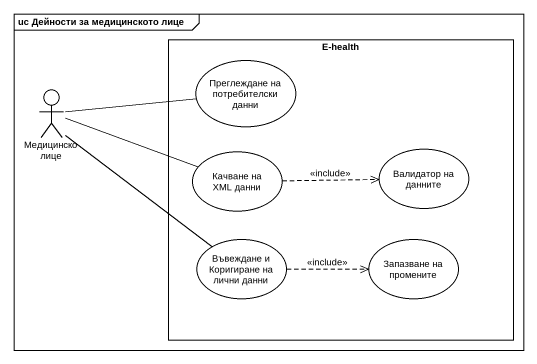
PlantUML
@startuml
mainframe uc Дейности за медицинското лице
rectangle "E-health" as E_health {
  usecase "Преглеждане на потребителски данни" as Преглеждане_на
  usecase "Качване на XML данни" as Качване_на_XML_данни
  usecase "Валидатор на данните" as Валидатор_на_данните
  usecase "Въвеждане и Коригиране на лични данни" as Въвеждане_и_Коригиране_на
  usecase "Запазване на промените" as Запазване_на_промените
}
actor "Медицинско лице" as Медицинско_лице
Медицинско_лице -right- Преглеждане_на
Медицинско_лице -right- Качване_на_XML_данни
Медицинско_лице -- Въвеждане_и_Коригиране_на
Качване_на_XML_данни .right.> Валидатор_на_данните : <<include>>
Въвеждане_и_Коригиране_на .right.> Запазване_на_промените : <<include>>
@enduml
